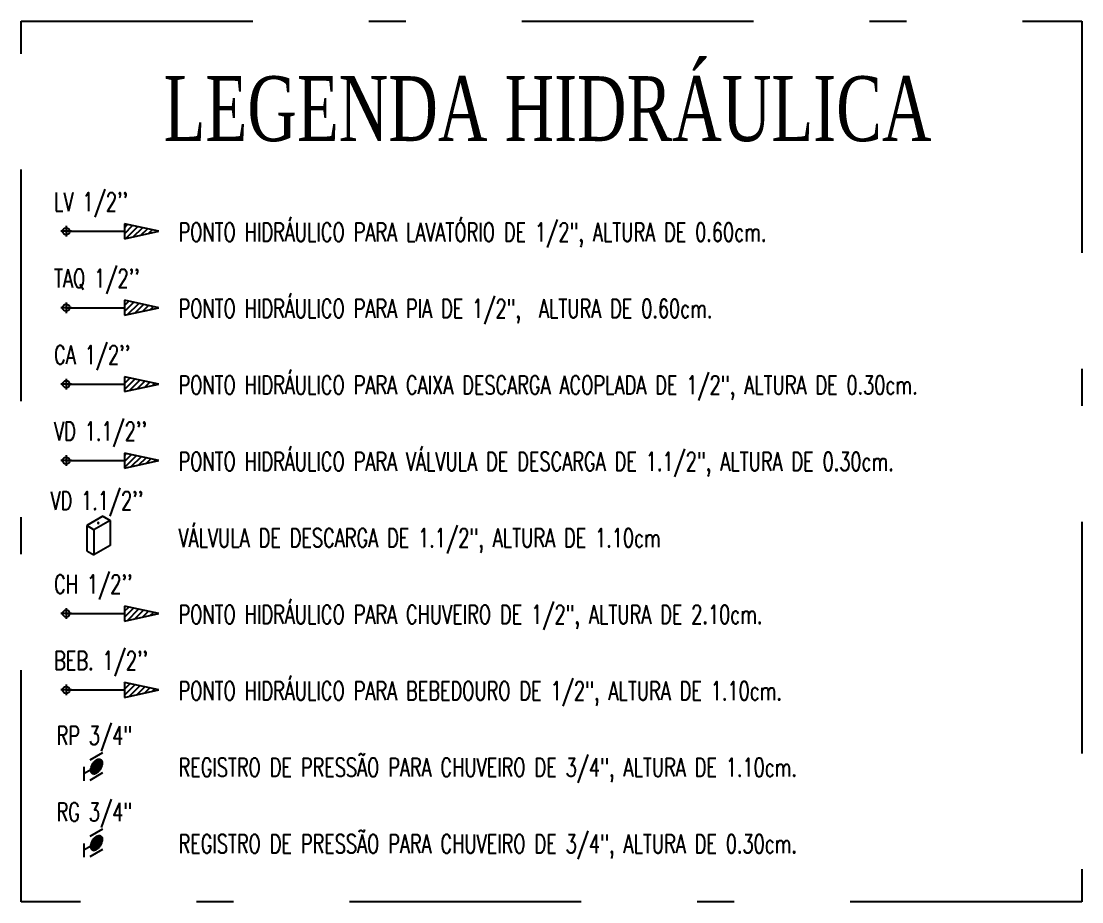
# Model space of a CAD drawing. Header units: millimetres. Extents: x 474.7 to 528.3, y 13.1 to 23.5.
# Drawn here: x 525.455 to 528.315, y 19.221 to 21.596 of the extents above; entities that cross this region are included whole.
import ezdxf

# ---------------------------------------------------------------- set-up
doc = ezdxf.new("R2010")
doc.units = ezdxf.units.MM
doc.header["$LTSCALE"] = 2.5
doc.linetypes.add('DASHDOT2', pattern=[0.5, 0.25, -0.125, 0, -0.125])
for name, color, linetype in [('AF-PVCH', 140, 'Continuous'), ('EIXO', 253, 'Continuous'), ('I-AGUA FRIA', 5, 'Continuous'), ('I-CONEXAO', 1, 'Continuous'), ('I-N0RM0-INST', 4, 'Continuous'), ('I-NORMO_INST', 4, 'Continuous'), ('I-TUBO_TETO', 5, 'Continuous')]:
    doc.layers.add(name, color=color, linetype=linetype)
doc.styles.add('25', font='ROMANS.SHX', dxfattribs={"width": 0.7, "height": 0.05})
doc.styles.add('50', font='ROMANS.SHX', dxfattribs={"width": 0.7, "height": 0.1})
doc.styles.add('ROMANS', font='romans', dxfattribs={"oblique": 15})
doc.styles.add('TITULO', font='times.ttf')

# ---------------------------------------------------------------- blocks, each defined once
blk = doc.blocks.new('*U56')
h = blk.add_hatch()
h.set_pattern_fill('ANSI31', color=8, scale=0.0072, style=0)
h.set_pattern_definition([(45, (-0.05341, -0.000178), (-0.0161645, 0.0161645), [])])
h.paths.add_polyline_path([(0.4994, -0.0002), (0.3144, 0.04), (0.3144, -0.0404)])
at = {"color": 8}
for p, q in [((0.0289, 0), (-0.0289, 0)), ((0, 0.0289), (0, -0.0289))]:
    blk.add_line(p, q, dxfattribs=at)
blk.add_line((-0.0001, -0.0002), (0.3144, -0.0002))
blk.add_circle((0, 0), 0.0189)
at = {"layer": 'I-CONEXAO'}
for p, q in [((0.3144, 0.04), (0.3144, -0.0404)), ((0.4994, -0.0002), (0.3144, 0.04)), ((0.3144, -0.0404), (0.4994, -0.0002))]:
    blk.add_line(p, q, dxfattribs=at)
blk = doc.blocks.new('A$C74892827')
at = {"layer": 'I-CONEXAO'}
for p, q in [((0.049, 0.2076), (-0.0382, 0.1572)), ((0.0873, 0.1855), (0, 0.1351)), ((0.049, 0.2076), (0.0873, 0.1855)), ((0.0873, 0.1855), (0.0873, 0.0504)), ((-0.0382, 0.1572), (-0.0382, 0.0221)), ((0, 0.1351), (-0.0382, 0.1572)), ((0, 0.1351), (0, 0)), ((-0.0382, 0.0221), (0, 0)), ((0.0873, 0.0504), (0, 0))]:
    blk.add_line(p, q, dxfattribs=at)
at = {"layer": 'I-TUBO_TETO', "extrusion": (0, 0, -1)}
blk.add_ellipse((0.0244, 0.1714), major_axis=(0.00346, 0), ratio=0.633908, dxfattribs=at)
blk = doc.blocks.new('*X9')
at = {"color": 0}
for p, q in [((6.7133, 15.0236), (6.7303, 15.0405)), ((6.714, 15.0296), (6.7214, 15.037)), ((6.7149, 15.0199), (6.7367, 15.0417)), ((6.7174, 15.0171), (6.7424, 15.042)), ((6.7204, 15.0147), (6.7475, 15.0418)), ((6.7238, 15.0128), (6.7521, 15.0412)), ((6.7275, 15.0113), (6.7565, 15.0402)), ((6.7317, 15.0102), (6.7604, 15.0388)), ((6.7363, 15.0094), (6.7639, 15.0371)), ((6.7412, 15.009), (6.7671, 15.0349)), ((6.7466, 15.0091), (6.7697, 15.0323)), ((6.7527, 15.0099), (6.7718, 15.029)), ((6.7602, 15.0121), (6.7724, 15.0243))]:
    blk.add_line(p, q, dxfattribs=at)
blk = doc.blocks.new('RG5')
at = {"layer": 'I-CONEXAO'}
for p, q in [((-0.0537, 0.0041), (-0.0078, 0.0306)), ((-0.0242, -0.0389), (-0.0674, -0.014)), ((-0.0201, -0.0116), (-0.0458, -0.0264)), ((0.01, -0.0318), (0.0558, -0.0053))]:
    blk.add_line(p, q, dxfattribs=at)
blk.add_lwpolyline([(-0.0297, 0, 0.161289), (-0.0278, -0.0057, 0.106183), (-0.021, -0.0117, 0.070456), (-0.0119, -0.0151, 0.056723), (0, -0.0165, 0.056723), (0.0119, -0.0151, 0.070456), (0.021, -0.0117, 0.106183), (0.0278, -0.0057, 0.161289), (0.0297, 0, 0.161289), (0.0278, 0.0057, 0.106183), (0.021, 0.0117, 0.070456), (0.0119, 0.0152, 0.056723), (0, 0.0165, 0.056723), (-0.0119, 0.0152, 0.070456), (-0.021, 0.0117, 0.106183), (-0.0278, 0.0057, 0.161289)], format="xyb", close=True, dxfattribs=at)
at = {"color": 8}
blk.add_blockref('*X9', (-6.7428, -15.0255), dxfattribs=at)

msp = doc.modelspace()

# ---------------------------------------------------------------- linework, layer by layer
at = {"layer": 'EIXO', "linetype": 'DASHDOT2'}
msp.add_lwpolyline([(525.4547, 21.5964), (528.3148, 21.5964), (528.3148, 19.2212), (525.4547, 19.2212)], close=True, dxfattribs=at)

# ---------------------------------------------------------------- block references
at = {"xscale": 0.5, "yscale": 0.5, "zscale": 0.5}
msp.add_blockref('A$C74892827', (525.6506, 20.1572), dxfattribs=at)
at = {"layer": 'AF-PVCH', "xscale": -0.749999999999963, "yscale": 0.75, "zscale": 0.75, "rotation": 239.9999999999984}
for p in [(525.6577, 19.5861, 1.2471), (525.6577, 19.3799, 1.2471)]:
    msp.add_blockref('RG5', p, dxfattribs=at)
at = {"layer": 'I-AGUA FRIA', "xscale": 0.5, "yscale": 0.5, "zscale": 0.5}
for p in [(525.576, 21.0298), (525.576, 20.8236), (525.576, 20.6174), (525.576, 20.4112), (525.576, 19.9988), (525.576, 19.7926)]:
    msp.add_blockref('*U56', p, dxfattribs=at)

# ---------------------------------------------------------------- texts
at = {"layer": 'I-N0RM0-INST', "style": 'TITULO', "width": 0.7}
msp.add_text('LEGENDA HIDRÁULICA', height=0.175, dxfattribs=at).set_placement((525.8385, 21.2732))
at = {"layer": 'I-NORMO_INST', "width": 0.7}
for s, style, p in [("LV 1/2''", '50', (525.5433, 21.0841)), ("TAQ 1/2''", '50', (525.5433, 20.8779)), ("CA 1/2''", '50', (525.5433, 20.6716)), ("VD 1.1/2''", '50', (525.5433, 20.4654)), ("VD 1.1/2''", '50', (525.5335, 20.2781)), ("CH 1/2''", '50', (525.5433, 20.053)), ("BEB. 1/2''", '50', (525.5433, 19.8468)), ('RP 3/4"', '25', (525.5499, 19.6446, 15.5942)), ('RG 3/4"', '25', (525.5499, 19.4384, 15.5942))]:
    msp.add_text(s, height=0.05, dxfattribs=dict(at, style=style)).set_placement(p)
at = {"layer": 'I-NORMO_INST', "color": 4, "style": 'ROMANS', "width": 0.7}
for s, p in [('PONTO HIDRÁULICO PARA LAVATÓRIO DE 1/2", ALTURA DE 0.60cm.', (525.8787, 21.0025)), ('PONTO HIDRÁULICO PARA PIA DE 1/2",  ALTURA DE 0.60cm.', (525.8787, 20.7963)), ('PONTO HIDRÁULICO PARA CAIXA DESCARGA ACOPLADA DE 1/2", ALTURA DE 0.30cm.', (525.8787, 20.5901)), ('PONTO HIDRÁULICO PARA VÁLVULA DE DESCARGA DE 1.1/2", ALTURA DE 0.30cm.', (525.8787, 20.3839)), ('VÁLVULA DE DESCARGA DE 1.1/2", ALTURA DE 1.10cm', (525.8787, 20.1777)), ('PONTO HIDRÁULICO PARA CHUVEIRO DE 1/2", ALTURA DE 2.10cm.', (525.8787, 19.9714)), ('PONTO HIDRÁULICO PARA BEBEDOURO DE 1/2", ALTURA DE 1.10cm.', (525.8787, 19.7652)), ('REGISTRO DE PRESSÃO PARA CHUVEIRO DE 3/4", ALTURA DE 1.10cm.', (525.8787, 19.559)), ('REGISTRO DE PRESSÃO PARA CHUVEIRO DE 3/4", ALTURA DE 0.30cm.', (525.8787, 19.3528))]:
    msp.add_text(s, height=0.05, dxfattribs=at).set_placement(p)

doc.saveas('drawing.dxf')
